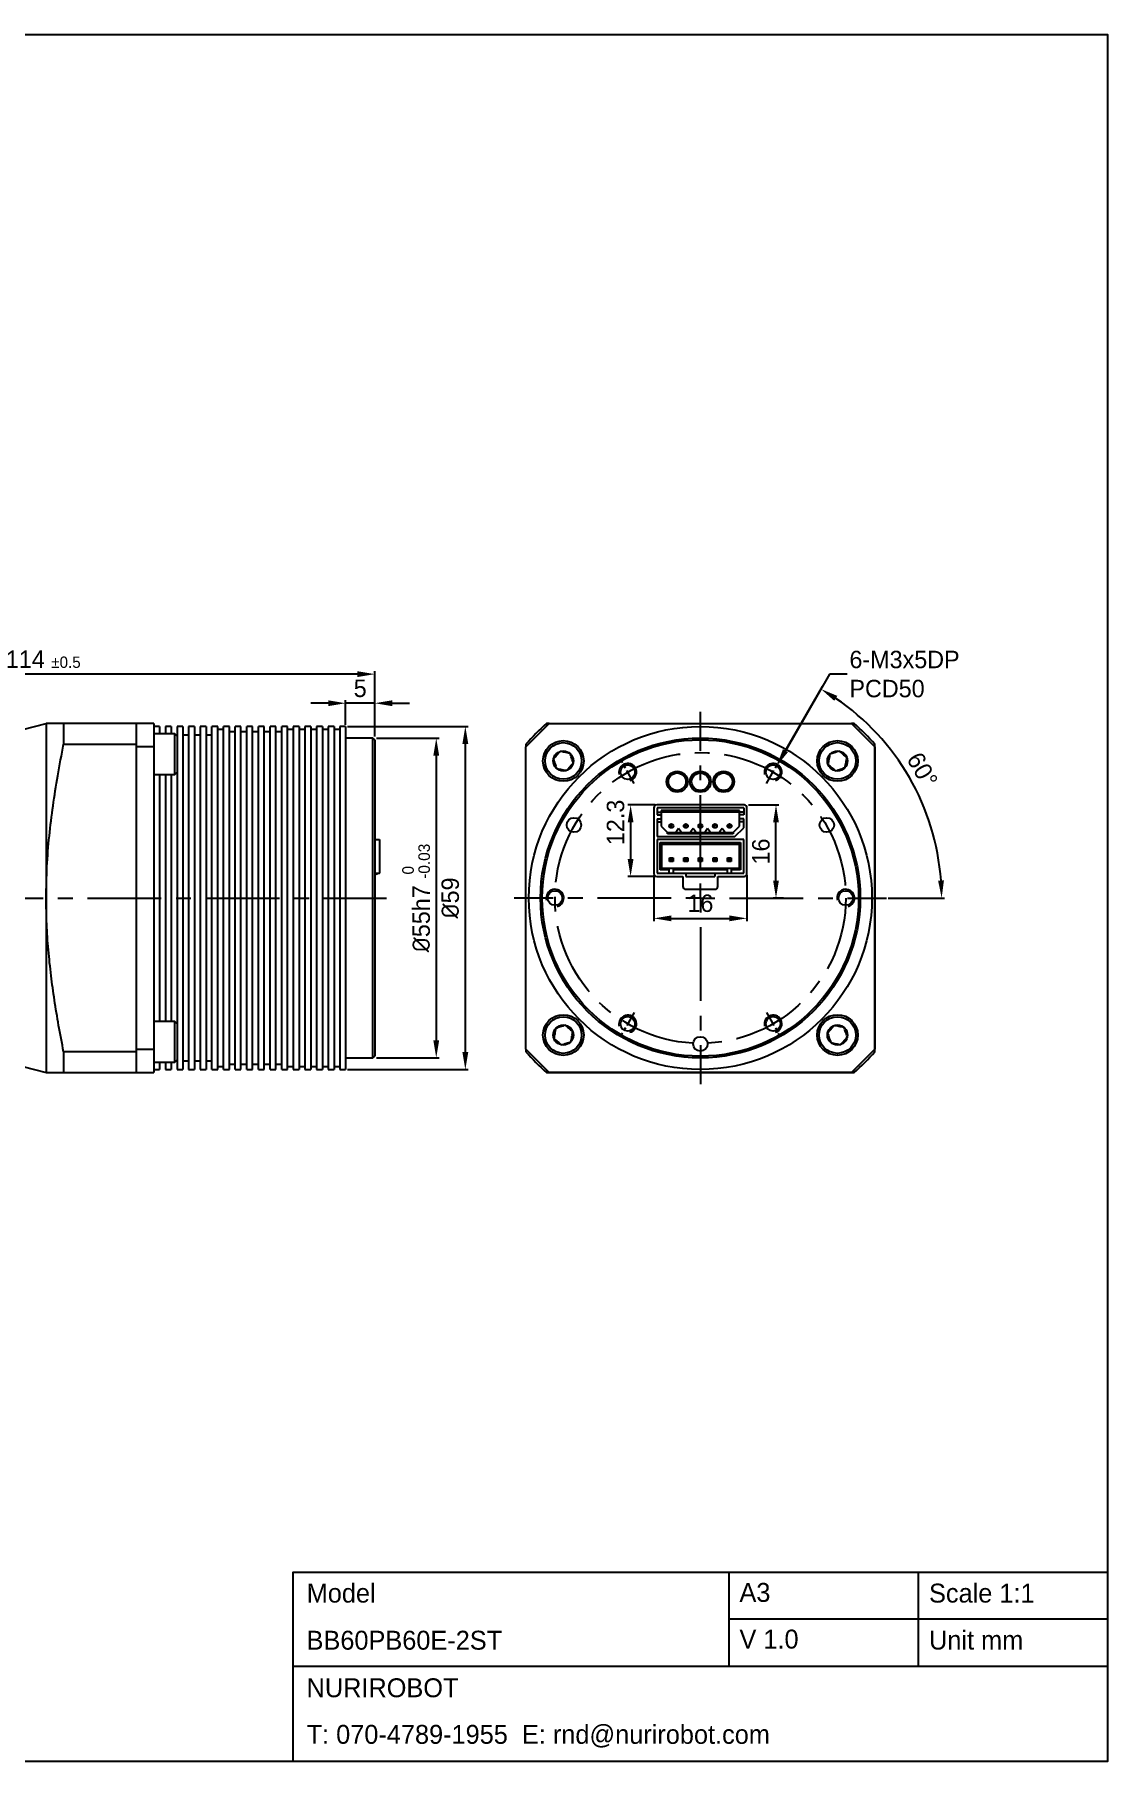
# Model space of a CAD drawing. Header units: millimetres. Extents: x 0 to 420, y 0 to 297.
# Drawn here: x 235.5 to 420, y 0 to 297 of the extents above; entities that cross this region are included whole.
import ezdxf

# ---------------------------------------------------------------- set-up
doc = ezdxf.new("R2010")
doc.units = ezdxf.units.MM
doc.header["$PDSIZE"] = -1
doc.linetypes.add('CENTERX2', pattern=[20.32, 12.7, -2.54, 2.54, -2.54])
doc.layers.add('외형선', color=7, linetype='Continuous', lineweight=25)
for name, color, linetype in [('중심선', 1, 'CENTERX2'), ('치수', 3, 'Continuous'), ('치수선', 3, 'Continuous')]:
    doc.layers.add(name, color=color, linetype=linetype)
doc.styles.add('누리로봇 문자스타일_20230829', font='GOTHIC.TTF')
doc.dimstyles.new('A3기본 치수스타일', dxfattribs={"dimtxt": 3, "dimasz": 3, "dimexe": 0.5, "dimexo": 0.3, "dimgap": 1, "dimtad": 1, "dimtoh": 1, "dimdec": 1, "dimzin": 12, "dimdsep": 46, "dimtxsty": '누리로봇 문자스타일_20230829', "dimcen": 0.09, "dimclrd": 3, "dimclre": 3, "dimclrt": 3, "dimadec": 0, "dimazin": 3, "dimtm": 1e-09, "dimtfac": 1, "dimtdec": 1, "dimtofl": 0, "dimtmove": 0, "dimatfit": 3, "dimfxl": 1, "dimfrac": 2, "dimarcsym": 0})
doc.dimstyles.new('A3지시선 치수스타일', dxfattribs={"dimtxt": 3, "dimasz": 3, "dimexe": 0.5, "dimexo": 0.3, "dimgap": 0.396875, "dimtad": 0, "dimtih": 1, "dimtoh": 1, "dimdec": 1, "dimzin": 12, "dimdsep": 46, "dimtxsty": '누리로봇 문자스타일_20230829', "dimcen": 0.09, "dimclrd": 3, "dimclre": 3, "dimclrt": 3, "dimadec": 0, "dimazin": 3, "dimtm": 1e-09, "dimtfac": 1, "dimtdec": 1, "dimtofl": 0, "dimtmove": 0, "dimatfit": 3, "dimfxl": 1, "dimfrac": 2, "dimarcsym": 0})
doc.dimstyles.new('A4기본 치수스타일', dxfattribs={"dimtxt": 3, "dimasz": 2.5, "dimexe": 0.5, "dimexo": 0.3, "dimgap": 1, "dimtad": 1, "dimtoh": 1, "dimdec": 1, "dimzin": 12, "dimdsep": 46, "dimtxsty": '누리로봇 문자스타일_20230829', "dimcen": 0.09, "dimclrd": 3, "dimclre": 3, "dimclrt": 3, "dimadec": 0, "dimazin": 3, "dimtm": 1e-09, "dimtfac": 1, "dimtdec": 1, "dimtofl": 0, "dimtmove": 0, "dimatfit": 3, "dimfxl": 1, "dimfrac": 2, "dimarcsym": 0})

# ---------------------------------------------------------------- blocks, each defined once
blk = doc.blocks.new('*D14')
at = {"layer": 'Defpoints', "color": 0}
for p in [(294, 176), (294, 121), (304.58, 121)]:
    blk.add_point(p, dxfattribs=at)
at = {"layer": '치수선', "color": 3, "lineweight": -2}
for p, q in [((294.3, 176), (305.08, 176)), ((304.58, 173), (304.58, 124)), ((294.3, 121), (305.08, 121))]:
    blk.add_line(p, q, dxfattribs=at)
at = {"layer": '치수선', "color": 3}
for points in [[(304.08, 173), (305.08, 173), (304.58, 176)], [(304.08, 124), (305.08, 124), (304.58, 121)]]:
    blk.add_solid(points, dxfattribs=at)
at = {"layer": '치수선', "color": 3, "insert": (301.13, 148.5), "char_height": 3, "attachment_point": 5, "rotation": 90, "style": '누리로봇 문자스타일_20230829'}
blk.add_mtext('{\\fISOCPEUR|b0|i0|c0|p34;%%C}55h7 {\\H0.66x;\\S 0^ -0.03;}', dxfattribs=at)
blk = doc.blocks.new('*D15')
at = {"layer": 'Defpoints', "color": 0}
for p in [(180, 187), (180, 178.5), (294, 176)]:
    blk.add_point(p, dxfattribs=at)
at = {"layer": '치수', "color": 3, "lineweight": -2}
for p, q in [((180, 178.8), (180, 187.5)), ((294, 176.3), (294, 187.5)), ((291, 187), (183, 187))]:
    blk.add_line(p, q, dxfattribs=at)
at = {"layer": '치수', "color": 3}
for points in [[(183, 187.5), (183, 186.5), (180, 187)], [(291, 187.5), (291, 186.5), (294, 187)]]:
    blk.add_solid(points, dxfattribs=at)
at = {"layer": '치수', "color": 3, "insert": (237, 189.56), "char_height": 3, "attachment_point": 5, "style": '누리로봇 문자스타일_20230829'}
blk.add_mtext('114 {\\H0.65x;%%P0.5}', dxfattribs=at)
blk = doc.blocks.new('*D16')
at = {"layer": 'Defpoints', "color": 0}
for p in [(289, 178), (309.58, 178), (289, 119)]:
    blk.add_point(p, dxfattribs=at)
at = {"layer": '치수선', "color": 3, "lineweight": -2}
for p, q in [((289.3, 178), (310.08, 178)), ((309.58, 122), (309.58, 175)), ((289.3, 119), (310.08, 119))]:
    blk.add_line(p, q, dxfattribs=at)
at = {"layer": '치수선', "color": 3}
for points in [[(309.08, 175), (310.08, 175), (309.58, 178)], [(309.08, 122), (310.08, 122), (309.58, 119)]]:
    blk.add_solid(points, dxfattribs=at)
at = {"layer": '치수선', "color": 3, "insert": (307, 148.5), "char_height": 3, "attachment_point": 5, "rotation": 90, "style": '누리로봇 문자스타일_20230829'}
blk.add_mtext('{\\fISOCPEUR|b0|i0|c0|p34;%%C}59', dxfattribs=at)
blk = doc.blocks.new('*D17')
at = {"layer": 'Defpoints', "color": 0}
for p in [(289, 182), (289, 178), (294, 176)]:
    blk.add_point(p, dxfattribs=at)
at = {"layer": '치수선', "color": 3, "lineweight": -2}
for p, q in [((286, 182), (283, 182)), ((289, 178.3), (289, 182.5)), ((294, 182), (289, 182)), ((294, 176.3), (294, 182.5)), ((297, 182), (300, 182))]:
    blk.add_line(p, q, dxfattribs=at)
at = {"layer": '치수선', "color": 3}
for points in [[(286, 182.5), (286, 181.5), (289, 182)], [(297, 182.5), (297, 181.5), (294, 182)]]:
    blk.add_solid(points, dxfattribs=at)
at = {"layer": '치수선', "color": 3, "insert": (291.5, 184.54), "char_height": 3, "attachment_point": 5, "style": '누리로봇 문자스타일_20230829'}
blk.add_mtext('5', dxfattribs=at)
blk = doc.blocks.new('*D6')
at = {"layer": 'Defpoints', "color": 0}
for p in [(358, 164.5), (363, 164.5), (364.61, 148.5)]:
    blk.add_point(p, dxfattribs=at)
at = {"layer": '치수', "color": 3, "lineweight": -2}
for p, q in [((358.3, 164.5), (363.5, 164.5)), ((363, 151.5), (363, 161.5)), ((364.31, 148.5), (362.5, 148.5))]:
    blk.add_line(p, q, dxfattribs=at)
at = {"layer": '치수', "color": 3}
for points in [[(362.5, 161.5), (363.5, 161.5), (363, 164.5)], [(362.5, 151.5), (363.5, 151.5), (363, 148.5)]]:
    blk.add_solid(points, dxfattribs=at)
at = {"layer": '치수', "color": 3, "insert": (360.42, 156.5), "char_height": 3, "attachment_point": 5, "rotation": 90, "style": '누리로봇 문자스타일_20230829'}
blk.add_mtext('16', dxfattribs=at)
blk = doc.blocks.new('*D7')
at = {"layer": 'Defpoints', "color": 0}
for p in [(342, 152.7), (358, 152.7), (358, 145)]:
    blk.add_point(p, dxfattribs=at)
at = {"layer": '치수', "color": 3, "lineweight": -2}
for p, q in [((342, 152.4), (342, 144.5)), ((358, 152.4), (358, 144.5)), ((345, 145), (355, 145))]:
    blk.add_line(p, q, dxfattribs=at)
at = {"layer": '치수', "color": 3}
for points in [[(345, 145.5), (345, 144.5), (342, 145)], [(355, 145.5), (355, 144.5), (358, 145)]]:
    blk.add_solid(points, dxfattribs=at)
at = {"layer": '치수', "color": 3, "insert": (350, 147.58), "char_height": 3, "attachment_point": 5, "style": '누리로봇 문자스타일_20230829'}
blk.add_mtext('16', dxfattribs=at)
blk = doc.blocks.new('*D8')
at = {"layer": 'Defpoints', "color": 0}
for p in [(342.5, 164.5), (338, 152.2), (342.5, 152.2)]:
    blk.add_point(p, dxfattribs=at)
at = {"layer": '치수', "color": 3, "lineweight": -2}
for p, q in [((342.2, 164.5), (337.5, 164.5)), ((338, 161.5), (338, 155.2)), ((342.2, 152.2), (337.5, 152.2))]:
    blk.add_line(p, q, dxfattribs=at)
at = {"layer": '치수', "color": 3}
for points in [[(337.5, 161.5), (338.5, 161.5), (338, 164.5)], [(337.5, 155.2), (338.5, 155.2), (338, 152.2)]]:
    blk.add_solid(points, dxfattribs=at)
at = {"layer": '치수', "color": 3, "insert": (335.42, 161.5), "char_height": 3, "attachment_point": 5, "rotation": 90, "style": '누리로봇 문자스타일_20230829'}
blk.add_mtext('12.3', dxfattribs=at)
blk = doc.blocks.new('SW_CENTERMARKSYMBOL_0')
at = {"layer": '중심선', "color": 0}
for p, q in [((0, 5), (0, 32)), ((-5, 0), (-32, 0)), ((0, 0), (-2.5, 0)), ((0, 0), (0, 2.5)), ((0, 0), (0, -2.5)), ((0, 0), (2.5, 0)), ((5, 0), (32, 0)), ((0, -5), (0, -32))]:
    blk.add_line(p, q, dxfattribs=at)
blk = doc.blocks.new('*D9')
at = {"layer": 'Defpoints', "color": 0}
for p in [(363.12, 171.23), (361.87, 169.07)]:
    blk.add_point(p, dxfattribs=at)
at = {"layer": '치수', "color": 3, "lineweight": -2}
for p, q in [((372.23, 187), (364.63, 173.83)), ((375.23, 187), (372.23, 187)), ((362.41, 170.15), (362.59, 170.15)), ((362.5, 170.06), (362.5, 170.24))]:
    blk.add_line(p, q, dxfattribs=at)
at = {"layer": '치수', "color": 3}
blk.add_solid([(364.19, 174.08), (365.06, 173.58), (363.12, 171.23)], dxfattribs=at)
at = {"layer": '치수', "color": 3, "insert": (375.63, 187), "char_height": 3, "attachment_point": 4, "style": '누리로봇 문자스타일_20230829'}
blk.add_mtext('6-M3x5DP\\PPCD50', dxfattribs=at)
blk = doc.blocks.new('*D10')
at = {"color": 3, "ltscale": 0.5}
for p, q in [((363.78, 172.36), (370.99, 184.86)), ((382.3, 148.5), (391.99, 148.5))]:
    blk.add_line(p, q, dxfattribs=at)
blk.add_arc((350, 148.5), 41.49, 4.1441, 55.8559, dxfattribs=at)
for points in [[(373.02, 182.41), (373.55, 183.26), (370.74, 184.43)], [(391.88, 151.52), (390.88, 151.48), (391.49, 148.5)]]:
    blk.add_solid(points, dxfattribs=at)
at = {"layer": 'Defpoints', "color": 0, "ltscale": 0.5}
for p in [(363.63, 172.1), (361.38, 168.2), (388.98, 162.69), (355, 148.5), (382, 148.5)]:
    blk.add_point(p, dxfattribs=at)
at = {"color": 3, "ltscale": 0.5, "insert": (388.16, 170.53), "char_height": 3, "attachment_point": 5, "rotation": 300, "style": '누리로봇 문자스타일_20230829'}
blk.add_mtext('60°', dxfattribs=at)

msp = doc.modelspace()

# ---------------------------------------------------------------- linework, layer by layer
at = {"color": 7, "linetype": 'Continuous', "lineweight": 25}
for p, q in [((233.5, 177.5), (237.5, 178.5)), ((237.5, 178.5), (237.5, 118.5)), ((240.5, 178.5), (240.5, 174.96)), ((256, 178.5), (240.5, 178.5)), ((253, 178.5), (253, 118.5)), ((256, 178.5), (256, 118.5)), ((257, 178), (256, 178)), ((259.65, 176.75), (256, 176.75)), ((257, 178), (257, 176.75)), ((259, 178), (258, 178)), ((258, 178), (258, 176.75)), ((259, 178), (259, 176.75)), ((260, 176.4), (259.65, 176.75)), ((259.65, 169.75), (259.65, 176.75)), ((260, 176.5), (259.9, 176.5)), ((261, 178), (260, 178)), ((260, 178), (260, 119)), ((261, 178), (261, 119)), ((262, 176.5), (261, 176.5)), ((263, 178), (262, 178)), ((262, 178), (262, 119)), ((263, 178), (263, 119)), ((264, 176.5), (263, 176.5)), ((265, 178), (264, 178)), ((264, 178), (264, 119)), ((265, 178), (265, 119)), ((266, 176.5), (265, 176.5)), ((267, 178), (266, 178)), ((266, 119), (266, 178)), ((267, 119), (267, 178)), ((268, 177.5), (267, 177.5)), ((269, 178), (268, 178)), ((268, 119), (268, 178)), ((269, 119), (269, 178)), ((270, 177.05), (269, 177.05)), ((271, 178), (270, 178)), ((270, 119), (270, 178)), ((271, 119), (271, 178)), ((272, 177.05), (271, 177.05)), ((273, 178), (272, 178)), ((272, 119), (272, 178)), ((273, 119), (273, 178)), ((274, 177.05), (273, 177.05)), ((275, 178), (274, 178)), ((274, 119), (274, 178)), ((275, 119), (275, 178)), ((276, 177.05), (275, 177.05)), ((277, 178), (276, 178)), ((276, 119), (276, 178)), ((277, 119), (277, 178)), ((278, 177.05), (277, 177.05)), ((279, 178), (278, 178)), ((278, 119), (278, 178)), ((279, 119), (279, 178)), ((280, 177.5), (279, 177.5)), ((281, 178), (280, 178)), ((280, 178), (280, 119)), ((281, 178), (281, 119)), ((282, 177.5), (281, 177.5)), ((283, 178), (282, 178)), ((282, 178), (282, 119)), ((283, 178), (283, 119)), ((284, 177.5), (283, 177.5)), ((285, 178), (284, 178)), ((284, 178), (284, 119)), ((285, 178), (285, 119)), ((286, 177.5), (285, 177.5)), ((287, 178), (286, 178)), ((286, 178), (286, 119)), ((287, 178), (287, 119)), ((288, 177.5), (287, 177.5)), ((289, 178), (288, 178)), ((288, 178), (288, 119)), ((289, 178), (289, 119)), ((293.7, 176), (289, 176)), ((294, 175.7), (293.7, 176)), ((293.7, 121), (293.7, 176)), ((294, 175.7), (294, 121.3)), ((240.5, 174.96), (253, 174.96)), ((256, 174.5), (253, 174.5)), ((256, 169.75), (259.65, 169.75)), ((257, 169.75), (257, 127.25)), ((258, 169.75), (258, 127.25)), ((259, 169.75), (259, 127.25)), ((259.65, 169.75), (260, 170.1)), ((342, 164), (342, 152.7)), ((357.5, 164.5), (342.5, 164.5)), ((342.55, 163.98), (342.55, 162.79)), ((357.45, 163.98), (342.55, 163.98)), ((343.25, 163.53), (343.25, 160.87)), ((356.75, 163.53), (343.25, 163.53)), ((356.75, 160.87), (356.75, 163.53)), ((357.45, 163.98), (357.45, 162.79)), ((358, 152.7), (358, 164)), ((342.55, 163.26), (343.25, 163.26)), ((342.55, 162.79), (343.25, 162.79)), ((342.55, 162.09), (342.55, 159.08)), ((342.55, 162.09), (343.25, 162.09)), ((342.55, 161.61), (343.25, 161.61)), ((356.75, 163.28), (343.25, 163.28)), ((343.25, 160.87), (344.34, 159.78)), ((345, 161.25), (345, 160.9)), ((345, 160.55), (345, 160.9)), ((346.25, 160.48), (345.75, 159.78)), ((346.75, 159.78), (346.25, 160.48)), ((347.5, 161.25), (347.5, 160.9)), ((347.5, 160.55), (347.5, 160.9)), ((348.75, 160.48), (348.25, 159.78)), ((349.25, 159.78), (348.75, 160.48)), ((350, 161.25), (350, 160.9)), ((350, 160.55), (350, 160.9)), ((351.25, 160.48), (350.75, 159.78)), ((351.75, 159.78), (351.25, 160.48)), ((352.5, 161.25), (352.5, 160.9)), ((352.5, 160.55), (352.5, 160.9)), ((353.75, 160.48), (353.25, 159.78)), ((354.25, 159.78), (353.75, 160.48)), ((355, 161.25), (355, 160.9)), ((355, 160.55), (355, 160.9)), ((355.66, 159.78), (356.75, 160.87)), ((355.95, 159.08), (357.45, 160.58)), ((357.45, 163.26), (356.75, 163.26)), ((357.45, 162.79), (356.75, 162.79)), ((357.45, 162.09), (356.75, 162.09)), ((357.45, 161.61), (356.75, 161.61)), ((357.45, 160.58), (357.45, 162.09)), ((294, 158.58), (294.8, 158.58)), ((294.8, 158.58), (294.8, 152.78)), ((342.55, 159.08), (355.95, 159.08)), ((357.45, 158.58), (342.55, 158.58)), ((342.55, 158.58), (342.55, 152.78)), ((343.1, 153.33), (343.1, 158.03)), ((343.35, 157.78), (343.1, 158.03)), ((343.1, 158.03), (356.9, 158.03)), ((343.35, 153.58), (343.35, 157.78)), ((343.35, 157.78), (356.65, 157.78)), ((344.34, 159.78), (355.66, 159.78)), ((344.34, 159.53), (344.34, 159.78)), ((355.66, 159.53), (344.34, 159.53)), ((355.66, 159.78), (355.66, 159.53)), ((356.65, 157.78), (356.9, 158.03)), ((356.65, 157.78), (356.65, 153.58)), ((356.9, 158.03), (356.9, 153.33)), ((357.45, 152.78), (357.45, 158.58)), ((344.68, 155.4), (345.32, 155.4)), ((344.68, 155.4), (344.88, 155.2)), ((344.68, 154.76), (344.68, 155.4)), ((344.88, 154.96), (344.68, 154.76)), ((345.32, 154.76), (344.68, 154.76)), ((345.12, 155.2), (344.88, 155.2)), ((344.88, 155.2), (344.88, 154.96)), ((344.88, 154.96), (345.12, 154.96)), ((345.32, 155.4), (345.12, 155.2)), ((345.12, 154.96), (345.12, 155.2)), ((345.12, 154.96), (345.32, 154.76)), ((345.32, 155.4), (345.32, 154.76)), ((347.18, 155.4), (347.82, 155.4)), ((347.18, 155.4), (347.38, 155.2)), ((347.18, 154.76), (347.18, 155.4)), ((347.38, 154.96), (347.18, 154.76)), ((347.82, 154.76), (347.18, 154.76)), ((347.62, 155.2), (347.38, 155.2)), ((347.38, 155.2), (347.38, 154.96)), ((347.38, 154.96), (347.62, 154.96)), ((347.82, 155.4), (347.62, 155.2)), ((347.62, 154.96), (347.62, 155.2)), ((347.62, 154.96), (347.82, 154.76)), ((347.82, 155.4), (347.82, 154.76)), ((349.68, 155.4), (350.32, 155.4)), ((349.68, 155.4), (349.88, 155.2)), ((349.68, 154.76), (349.68, 155.4)), ((349.88, 154.96), (349.68, 154.76)), ((350.32, 154.76), (349.68, 154.76)), ((350.12, 155.2), (349.88, 155.2)), ((349.88, 155.2), (349.88, 154.96)), ((349.88, 154.96), (350.12, 154.96)), ((350.32, 155.4), (350.12, 155.2)), ((350.12, 154.96), (350.12, 155.2)), ((350.12, 154.96), (350.32, 154.76)), ((350.32, 155.4), (350.32, 154.76)), ((352.18, 155.4), (352.82, 155.4)), ((352.18, 155.4), (352.38, 155.2)), ((352.18, 154.76), (352.18, 155.4)), ((352.38, 154.96), (352.18, 154.76)), ((352.82, 154.76), (352.18, 154.76)), ((352.62, 155.2), (352.38, 155.2)), ((352.38, 155.2), (352.38, 154.96)), ((352.38, 154.96), (352.62, 154.96)), ((352.82, 155.4), (352.62, 155.2)), ((352.62, 154.96), (352.62, 155.2)), ((352.62, 154.96), (352.82, 154.76)), ((352.82, 155.4), (352.82, 154.76)), ((354.68, 155.4), (355.32, 155.4)), ((354.68, 155.4), (354.88, 155.2)), ((354.68, 154.76), (354.68, 155.4)), ((354.88, 154.96), (354.68, 154.76)), ((355.32, 154.76), (354.68, 154.76)), ((354.88, 155.2), (354.88, 154.96)), ((355.12, 155.2), (354.88, 155.2)), ((354.88, 154.96), (355.12, 154.96)), ((355.32, 155.4), (355.12, 155.2)), ((355.12, 154.96), (355.12, 155.2)), ((355.12, 154.96), (355.32, 154.76)), ((355.32, 155.4), (355.32, 154.76)), ((294, 152.78), (294.8, 152.78)), ((294.8, 152.78), (294, 152.51)), ((342.5, 152.2), (347, 152.2)), ((342.55, 152.78), (357.45, 152.78)), ((343.35, 153.58), (343.1, 153.33)), ((344.65, 153.33), (343.1, 153.33)), ((356.65, 153.58), (343.35, 153.58)), ((344.65, 152.78), (344.65, 153.58)), ((345.35, 152.78), (345.35, 153.58)), ((354.65, 153.33), (345.35, 153.33)), ((347, 152.2), (347, 150.5)), ((347.5, 152.78), (347.5, 152.19)), ((347.5, 152.19), (352.5, 152.19)), ((352.5, 152.78), (352.5, 152.19)), ((353, 150.5), (353, 152.2)), ((353, 152.2), (357.5, 152.2)), ((354.65, 152.78), (354.65, 153.58)), ((355.35, 152.78), (355.35, 153.58)), ((356.9, 153.33), (355.35, 153.33)), ((356.65, 153.58), (356.9, 153.33)), ((347.5, 150), (352.5, 150)), ((259.65, 127.25), (256, 127.25)), ((260, 126.9), (259.65, 127.25)), ((259.65, 120.25), (259.65, 127.25)), ((253, 122.04), (240.5, 122.04)), ((240.5, 122.04), (240.5, 118.5)), ((253, 122.5), (256, 122.5)), ((233.5, 119.5), (237.5, 118.5)), ((256, 120.25), (259.65, 120.25)), ((256, 119), (257, 119)), ((257, 120.25), (257, 119)), ((258, 120.25), (258, 119)), ((258, 119), (259, 119)), ((259, 120.25), (259, 119)), ((259.65, 120.25), (260, 120.6)), ((259.9, 120.5), (260, 120.5)), ((260, 119), (261, 119)), ((261, 120.5), (262, 120.5)), ((262, 119), (263, 119)), ((263, 120.5), (264, 120.5)), ((264, 119), (265, 119)), ((265, 120.5), (266, 120.5)), ((266, 119), (267, 119)), ((267, 119.5), (268, 119.5)), ((268, 119), (269, 119)), ((269, 119.95), (270, 119.95)), ((270, 119), (271, 119)), ((271, 119.95), (272, 119.95)), ((272, 119), (273, 119)), ((273, 119.95), (274, 119.95)), ((274, 119), (275, 119)), ((275, 119.95), (276, 119.95)), ((276, 119), (277, 119)), ((277, 119.95), (278, 119.95)), ((278, 119), (279, 119)), ((279, 119.5), (280, 119.5)), ((280, 119), (281, 119)), ((281, 119.5), (282, 119.5)), ((282, 119), (283, 119)), ((283, 119.5), (284, 119.5)), ((284, 119), (285, 119)), ((285, 119.5), (286, 119.5)), ((286, 119), (287, 119)), ((287, 119.5), (288, 119.5)), ((288, 119), (289, 119)), ((289, 121), (293.7, 121)), ((293.7, 121), (294, 121.3)), ((240.5, 118.5), (256, 118.5))]:
    msp.add_line(p, q, dxfattribs=at)
at = {"lineweight": -3}
msp.add_line((354.9, 32.55), (354.9, 16.38), dxfattribs=at)
at = {"lineweight": -3, "ltscale": 3}
for p, q in [((387.45, 32.55), (387.45, 16.38)), ((354.9, 24.52), (420, 24.52)), ((354.9, 24.52), (420, 24.52)), ((280, 16.38), (420, 16.38)), ((280, 16.38), (420, 16.38))]:
    msp.add_line(p, q, dxfattribs=at)
msp.add_lwpolyline([(0, 297), (420, 297), (420, 0), (0, 0)], close=True)
msp.add_lwpolyline([(280, 0), (280, 32.55), (420, 32.55), (420, 0)], close=True, dxfattribs=at)
msp.add_lwpolyline([(280, 0), (280, 32.55), (420, 32.55), (420, 0)], close=True, dxfattribs=at)
for centre in [(346, 168.5), (350, 168.5), (354, 168.5)]:
    msp.add_circle(centre, 1.8)
at = {"color": 7, "linetype": 'Continuous', "lineweight": 25}
for centre, radius in [((345, 160.9), 0.35), ((345, 160.9), 0.005), ((347.5, 160.9), 0.35), ((347.5, 160.9), 0.005), ((350, 160.9), 0.35), ((350, 160.9), 0.005), ((352.5, 160.9), 0.35), ((352.5, 160.9), 0.005), ((355, 160.9), 0.35), ((355, 160.9), 0.005)]:
    msp.add_circle(centre, radius, dxfattribs=at)
for centre in [(337.5, 170.15), (362.5, 170.15), (325, 148.5), (375, 148.5), (337.5, 126.85), (362.5, 126.85)]:
    msp.add_arc(centre, 1.5, 285, 195)
for centre, start, end in [((342.5, 164), 90, 180), ((357.5, 164), 0, 90), ((342.5, 152.7), 180, 270), ((357.5, 152.7), 270, 0), ((347.5, 150.5), 180, 270), ((352.5, 150.5), 270, 0)]:
    msp.add_arc(centre, 0.5, start, end, dxfattribs=at)
for points, knots in [([(240.5, 178.5), (240.21, 178.5), (239.64, 178.5), (238.92, 178.5), (238.32, 178.5), (237.86, 178.5), (237.56, 178.5), (237.52, 178.5), (237.5, 178.5)], [0, 0, 0, 0, 0.173926, 0.339155, 0.497586, 0.665202, 0.83225, 1, 1, 1, 1]), ([(237.5, 148.5), (237.53, 150.29), (237.58, 153.86), (238.01, 159.15), (238.65, 164.36), (239.48, 169.62), (240.15, 173.14), (240.5, 174.96)], [0, 0, 0, 0, 0.201306, 0.401184, 0.596806, 0.792392, 1, 1, 1, 1]), ([(240.5, 122.04), (240.21, 123.56), (239.64, 126.52), (238.92, 130.89), (238.32, 135.21), (237.86, 139.57), (237.56, 144.03), (237.52, 147.01), (237.5, 148.5)], [0, 0, 0, 0, 0.173926, 0.339155, 0.497586, 0.665202, 0.83225, 1, 1, 1, 1]), ([(237.5, 118.5), (237.53, 118.5), (237.58, 118.5), (238.01, 118.5), (238.65, 118.5), (239.48, 118.5), (240.15, 118.5), (240.5, 118.5)], [0, 0, 0, 0, 0.201306, 0.401184, 0.596806, 0.792392, 1, 1, 1, 1])]:
    msp.add_open_spline(points, degree=3, knots=knots, dxfattribs=at)
at = {"layer": '외형선', "linetype": 'Continuous', "lineweight": 25}
for p, q in [((324, 178.5), (320, 174.5)), ((324, 178.5), (323.54, 178.5)), ((324, 178.5), (376, 178.5)), ((376.46, 178.5), (376, 178.5)), ((380, 174.5), (376, 178.5)), ((320, 174.96), (320, 174.5)), ((320, 122.5), (320, 174.5)), ((380, 122.04), (380, 174.96)), ((380, 174.5), (380, 122.5)), ((320, 122.5), (320, 122.04)), ((320, 122.5), (324, 118.5)), ((376, 118.5), (380, 122.5)), ((323.54, 118.5), (376.46, 118.5)), ((376, 118.5), (324, 118.5))]:
    msp.add_line(p, q, dxfattribs=at)
for centre, radius in [((350, 148.5), 29.5), ((350, 148.5), 27.5), ((350, 148.5), 27.2), ((326.43, 172.07), 3.5), ((373.57, 172.07), 3.5), ((326.43, 172.07), 3.15), ((326.43, 172.07), 1.73), ((373.57, 172.07), 3.15), ((373.57, 172.07), 1.73), ((337.5, 170.15), 1.25), ((346, 168.5), 1.5), ((350, 168.5), 1.5), ((354, 168.5), 1.5), ((362.5, 170.15), 1.25), ((328.26, 161.05), 1.25), ((371.74, 161.05), 1.25), ((325, 148.5), 1.25), ((375, 148.5), 1.25), ((326.43, 124.93), 3.5), ((326.43, 124.93), 3.15), ((337.5, 126.85), 1.25), ((362.5, 126.85), 1.25), ((373.57, 124.93), 3.5), ((373.57, 124.93), 3.15), ((326.43, 124.93), 1.73), ((373.57, 124.93), 1.73), ((350, 123.4), 1.25)]:
    msp.add_circle(centre, radius, dxfattribs=at)
for start, end in [(131.4096, 138.5904), (41.4096, 48.5904), (221.4096, 228.5904), (311.4096, 318.5904)]:
    msp.add_arc((350, 148.5), 40, start, end, dxfattribs=at)
for points, knots in [([(325.87, 173.71), (325.67, 173.48), (325.29, 173.04), (324.91, 172.61), (324.73, 172.41)], [0, 0, 0, 0, 0.534747, 1, 1, 1, 1]), ([(324.73, 172.41), (324.83, 172.12), (325.02, 171.57), (325.2, 171.02), (325.29, 170.77)], [0, 0, 0, 0, 0.534746, 1, 1, 1, 1]), ([(327.57, 173.37), (327.27, 173.43), (326.7, 173.55), (326.13, 173.66), (325.87, 173.71)], [0, 0, 0, 0, 0.534747, 1, 1, 1, 1]), ([(328.13, 171.73), (328.03, 172.03), (327.84, 172.58), (327.66, 173.12), (327.57, 173.37)], [0, 0, 0, 0, 0.534746, 1, 1, 1, 1]), ([(372.27, 173.21), (372.21, 172.91), (372.1, 172.34), (371.98, 171.78), (371.93, 171.51)], [0, 0, 0, 0, 0.534747, 1, 1, 1, 1]), ([(373.91, 173.77), (373.62, 173.67), (373.07, 173.48), (372.52, 173.3), (372.27, 173.21)], [0, 0, 0, 0, 0.534746, 1, 1, 1, 1]), ([(375.21, 172.63), (374.98, 172.83), (374.54, 173.21), (374.11, 173.59), (373.91, 173.77)], [0, 0, 0, 0, 0.534747, 1, 1, 1, 1]), ([(374.87, 170.93), (374.93, 171.23), (375.05, 171.8), (375.16, 172.37), (375.21, 172.63)], [0, 0, 0, 0, 0.534747, 1, 1, 1, 1]), ([(325.29, 170.77), (325.59, 170.71), (326.16, 170.6), (326.72, 170.48), (326.99, 170.43)], [0, 0, 0, 0, 0.534747, 1, 1, 1, 1]), ([(326.99, 170.43), (327.19, 170.66), (327.57, 171.1), (327.95, 171.53), (328.13, 171.73)], [0, 0, 0, 0, 0.5347469, 1, 1, 1, 1]), ([(371.93, 171.51), (372.16, 171.31), (372.6, 170.93), (373.03, 170.55), (373.23, 170.37)], [0, 0, 0, 0, 0.5347469, 1, 1, 1, 1]), ([(373.23, 170.37), (373.53, 170.47), (374.08, 170.66), (374.62, 170.84), (374.87, 170.93)], [0, 0, 0, 0, 0.534746, 1, 1, 1, 1]), ([(325.13, 126.07), (325.07, 125.77), (324.95, 125.2), (324.84, 124.63), (324.79, 124.37)], [0, 0, 0, 0, 0.534747, 1, 1, 1, 1]), ([(326.77, 126.63), (326.47, 126.53), (325.92, 126.34), (325.38, 126.16), (325.13, 126.07)], [0, 0, 0, 0, 0.534746, 1, 1, 1, 1]), ([(328.07, 125.49), (327.84, 125.69), (327.4, 126.07), (326.97, 126.45), (326.77, 126.63)], [0, 0, 0, 0, 0.5347469, 1, 1, 1, 1]), ([(327.73, 123.79), (327.79, 124.09), (327.9, 124.66), (328.02, 125.22), (328.07, 125.49)], [0, 0, 0, 0, 0.534747, 1, 1, 1, 1]), ([(373.01, 126.57), (372.81, 126.34), (372.43, 125.9), (372.05, 125.47), (371.87, 125.27)], [0, 0, 0, 0, 0.5347469, 1, 1, 1, 1]), ([(371.87, 125.27), (371.97, 124.97), (372.16, 124.42), (372.34, 123.88), (372.43, 123.63)], [0, 0, 0, 0, 0.534746, 1, 1, 1, 1]), ([(374.71, 126.23), (374.41, 126.29), (373.84, 126.4), (373.28, 126.52), (373.01, 126.57)], [0, 0, 0, 0, 0.534747, 1, 1, 1, 1]), ([(375.27, 124.59), (375.17, 124.88), (374.98, 125.43), (374.8, 125.98), (374.71, 126.23)], [0, 0, 0, 0, 0.534746, 1, 1, 1, 1]), ([(324.79, 124.37), (325.02, 124.17), (325.46, 123.79), (325.89, 123.41), (326.09, 123.23)], [0, 0, 0, 0, 0.534747, 1, 1, 1, 1]), ([(326.09, 123.23), (326.38, 123.33), (326.93, 123.52), (327.48, 123.7), (327.73, 123.79)], [0, 0, 0, 0, 0.534746, 1, 1, 1, 1]), ([(372.43, 123.63), (372.73, 123.57), (373.3, 123.45), (373.87, 123.34), (374.13, 123.29)], [0, 0, 0, 0, 0.534747, 1, 1, 1, 1]), ([(374.13, 123.29), (374.33, 123.52), (374.71, 123.96), (375.09, 124.39), (375.27, 124.59)], [0, 0, 0, 0, 0.534747, 1, 1, 1, 1])]:
    msp.add_open_spline(points, degree=3, knots=knots, dxfattribs=at)
at = {"layer": '중심선', "ltscale": 0.2}
for p, q in [((338.62, 168.2), (336.37, 172.1)), ((361.37, 168.2), (363.62, 172.1)), ((338.62, 128.8), (336.37, 124.9)), ((361.37, 128.8), (363.62, 124.9))]:
    msp.add_line(p, q, dxfattribs=at)
at = {"layer": '중심선'}
msp.add_line((143, 148.5), (296, 148.5), dxfattribs=at)
msp.add_circle((350, 148.5), 25, dxfattribs=at)

# ---------------------------------------------------------------- block references
msp.add_blockref('SW_CENTERMARKSYMBOL_0', (350, 148.5), dxfattribs=at)

# ---------------------------------------------------------------- texts
at = {"lineweight": -3, "attachment_point": 1, "style": '누리로봇 문자스타일_20230829'}
for s, insert, char_height, width in [('Model', (282.3, 30.58), 3.255, 10.7408), ('A3', (356.72, 30.7), 3.255, 12.1036), ('{\\fCentury Gothic|b0|i0|c0|p34;Scale 1:1}', (389.32, 30.58), 3.2548, 53.4053), ('BB60PB60E-2ST', (282.28, 22.48), 3.2548, 39.9112), ('V 1.0', (356.72, 22.67), 3.255, 12.1036), ('Unit mm', (389.32, 22.5), 3.255, 53.4053), ('NURIROBOT', (282.28, 14.3), 3.255, 40.3813), ('T: 070-4789-1955  E: rnd@nurirobot.com', (282.29, 6.29), 3.2548, 85.2271), ('T: 070-4789-1955  E: rnd@nurirobot.com', (282.29, 6.29), 3.2548, 85.2271)]:
    msp.add_mtext(s, dxfattribs=dict(at, insert=insert, char_height=char_height, width=width))

# ---------------------------------------------------------------- dimensions: what is measured, and where the dimension line sits
at = {"ltscale": 0.5}
dim = msp.add_angular_dim_2l(base=(388.98, 162.69), line1=((361.37, 168.2), (363.62, 172.1)), line2=((355, 148.5), (382, 148.5)), dimstyle='A4기본 치수스타일', override={"dimasz": 3, "dimdec": 0, "dimadec": 0, "dimazin": 3}, dxfattribs=at)
dim.commit()
dim.dimension.update_dxf_attribs({"geometry": '*D10', "text_midpoint": (388.16, 170.53)})
at = {"layer": '치수'}
dim = msp.add_linear_dim(base=(180, 187), p1=(294, 176), p2=(180, 178.5), text='<> {\\H0.65x;%%P0.5}', dimstyle='A3기본 치수스타일', override={"dimtmove": 0}, dxfattribs=at)
dim.commit()
dim.dimension.update_dxf_attribs({"geometry": '*D15', "text_midpoint": (237, 189.56)})
dim = msp.add_diameter_dim_2p(p1=(361.87, 169.07), p2=(363.12, 171.23), text='6-M3x5DP\\PPCD50', dimstyle='A3지시선 치수스타일', dxfattribs=at)
dim.commit()
dim.dimension.update_dxf_attribs({"geometry": '*D9', "text_midpoint": (385.24, 187), "dimtype": 163})
dim = msp.add_linear_dim(base=(338, 152.2), p1=(342.5, 164.5), p2=(342.5, 152.2), angle=90, dimstyle='A3기본 치수스타일', override={"dimtofl": 1}, dxfattribs=at)
dim.commit()
dim.dimension.update_dxf_attribs({"geometry": '*D8', "text_midpoint": (338, 161.5), "dimtype": 160})
dim = msp.add_linear_dim(base=(363, 164.5), p1=(364.61, 148.5), p2=(358, 164.5), angle=90, dimstyle='A3기본 치수스타일', dxfattribs=at)
dim.commit()
dim.dimension.update_dxf_attribs({"geometry": '*D6', "text_midpoint": (360.42, 156.5)})
dim = msp.add_linear_dim(base=(358, 145), p1=(342, 152.7), p2=(358, 152.7), dimstyle='A3기본 치수스타일', dxfattribs=at)
dim.commit()
dim.dimension.update_dxf_attribs({"geometry": '*D7', "text_midpoint": (350, 145), "dimtype": 160})
at = {"layer": '치수선'}
dim = msp.add_linear_dim(base=(289, 182), p1=(294, 176), p2=(289, 178), dimstyle='A3기본 치수스타일', override={"dimtofl": 1, "dimtmove": 0}, dxfattribs=at)
dim.commit()
dim.dimension.update_dxf_attribs({"geometry": '*D17', "text_midpoint": (291.5, 184.54)})
for base, p1, p2, text, picture, middle in [((309.58, 178), (289, 119), (289, 178), '{\\fISOCPEUR|b0|i0|c0|p34;%%C}<>', '*D16', (307, 148.5)), ((304.58, 121), (294, 176), (294, 121), '{\\fISOCPEUR|b0|i0|c0|p34;%%C}<>h7 {\\H0.66x;\\S 0^ -0.03;}', '*D14', (301.13, 148.5))]:
    dim = msp.add_linear_dim(base=base, p1=p1, p2=p2, angle=90, text=text, dimstyle='A3기본 치수스타일', override={"dimtmove": 0}, dxfattribs=at)
    dim.commit()
    dim.dimension.update_dxf_attribs({"geometry": picture, "text_midpoint": middle})

doc.saveas('drawing.dxf')
